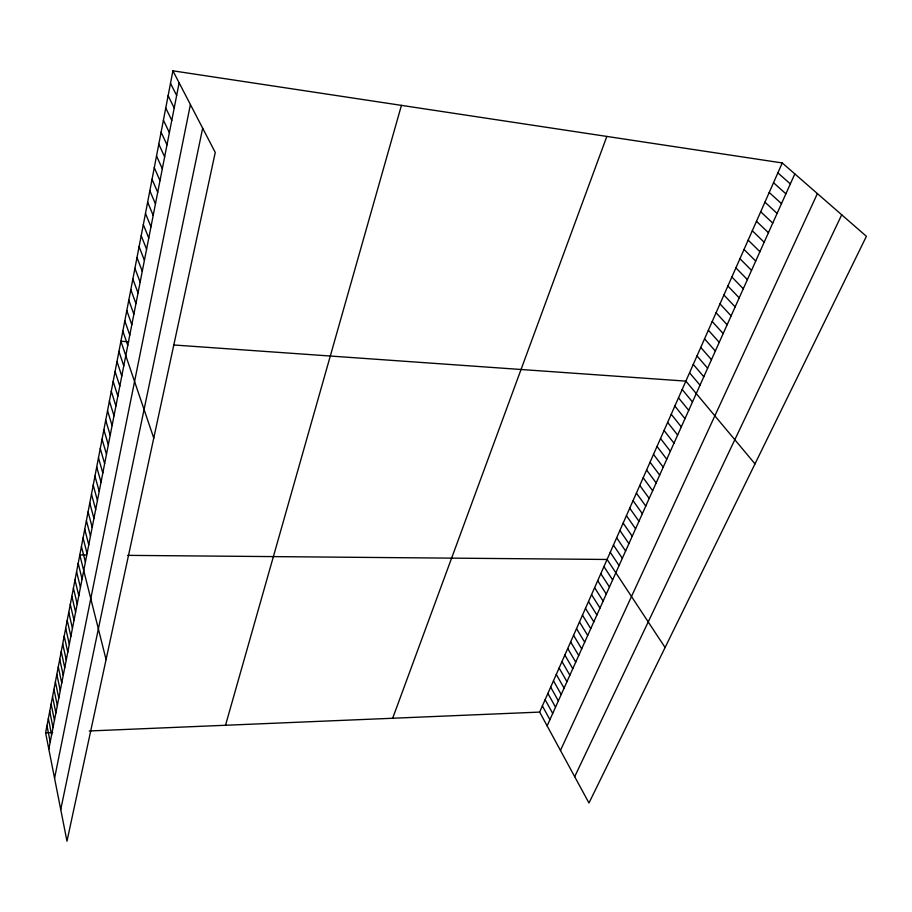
<?xml version="1.0" encoding="UTF-8"?>
<svg xmlns="http://www.w3.org/2000/svg" width="912" height="912" viewBox="0 0 912 912"><rect width="100%" height="100%" fill="white"/><g stroke="black" fill="none" stroke-linecap="round" stroke-linejoin="round"><path stroke-width="1.37" d="M172.904 70.817L215.255 152.452L66.975 841.183L45.6 732.815L172.904 70.817L782.257 162.952L866.4 236.322L588.97 803.005L539.653 712.09L782.257 162.952M48.815 749.105L179.128 82.821M54.56 778.267L190.403 104.561M60.739 809.548L202.669 128.193M225.526 725.268L401.428 105.37M392.662 718.257L606.833 136.435M547.132 725.872L794.819 173.918M560.458 750.451L817.403 193.595M574.685 776.671L841.708 214.799M45.6 732.815L52.702 732.518M89.239 730.979L539.653 712.09M86.526 555.009L79.8 554.952L106.077 659.57M127.669 555.362L607.084 559.466L665.087 647.52M128.695 341.795L120.897 341.248L153.763 438.056M173.531 344.964L685.87 381.125L754.999 463.877M777.879 172.87L790.339 183.905M773.524 182.708L785.893 193.823M769.215 192.466L781.481 203.65M764.94 202.156L777.092 213.408M760.699 211.766L772.749 223.087M756.481 221.297L768.44 232.697M752.297 230.759L764.165 242.227M748.159 240.141L759.924 251.678M744.044 249.466L755.717 261.06M739.951 258.712L751.534 270.374M735.904 267.877L747.395 279.608M731.88 276.986L743.28 288.773M727.89 286.026L739.199 297.871M723.923 294.998L735.14 306.899M719.99 303.901L731.128 315.86M716.08 312.736L727.126 324.752M712.215 321.503L723.17 333.575M708.362 330.212L719.237 342.342M704.543 338.854L715.339 351.029M700.758 347.426L711.463 359.659M696.996 355.942L707.621 368.231M693.257 364.401L703.802 376.736M689.552 372.791L700.017 385.172M682.176 389.492L692.482 401.975M678.494 397.814L688.72 410.343M674.846 406.068L685.003 418.642M671.232 414.265L681.298 426.884M667.63 422.404L677.627 435.058M664.061 430.475L673.991 443.186M660.516 438.501L670.366 451.246M657.005 446.458L666.775 459.249M653.505 454.37L663.206 467.195M650.039 462.224L659.672 475.084M646.597 470.022L656.15 482.915M643.177 477.763L652.661 490.702M639.779 485.446L649.196 498.419M636.405 493.084L645.753 506.092M633.065 500.665L642.344 513.707M629.736 508.189L638.947 521.265M626.43 515.668L635.573 528.778M623.147 523.089L632.233 536.233M619.898 530.465L628.904 543.643M616.66 537.784L625.609 550.996M613.445 545.057L622.326 558.292M610.253 552.284L619.077 565.554M603.938 566.591L612.625 579.907M600.803 573.671L609.444 587.02M597.702 580.705L606.275 594.077M594.613 587.681L603.128 601.088M591.546 594.624L600.005 608.053M588.502 601.521L596.893 614.973M585.481 608.361L593.815 621.847M582.472 615.167L590.748 628.664M579.485 621.927L587.704 635.447M576.521 628.642L584.683 642.185M573.568 635.311L581.685 648.877M570.65 641.934L578.698 655.523M567.731 648.523L575.734 662.123M564.847 655.055L572.793 668.69M561.974 661.565L569.863 675.211M559.124 668.017L566.956 681.686M556.286 674.435L564.072 688.115M553.47 680.808L561.199 694.511M550.677 687.146L558.349 700.861M547.895 693.439L555.522 707.176M545.125 699.698L552.706 713.446M542.378 705.911L549.913 719.682M170.498 83.334L176.654 95.464M168.116 95.726L174.203 107.981M165.756 108.004L171.787 120.384M163.419 120.156L169.381 132.662M161.093 132.206L166.999 144.814M158.802 144.13L164.65 156.864M156.533 155.952L162.313 168.788M154.276 167.66L159.999 180.61M152.042 179.265L157.719 192.318M149.842 190.756L155.45 203.912M147.641 202.145L153.193 215.403M145.475 213.431L150.97 226.792M143.321 224.614L148.77 238.066M141.2 235.695L146.581 249.25M139.08 246.685L144.415 260.319M136.994 257.56L142.272 271.286M134.919 268.356L140.14 282.161M132.856 279.038L138.031 292.934M130.826 289.64L135.945 303.616M128.797 300.139L133.87 314.207M126.802 310.547L131.818 324.695M124.819 320.876L129.789 335.092M122.846 331.102L127.771 345.397M118.936 351.428L123.77 365.872M116.998 361.528L121.786 376.029M115.072 371.526L119.814 386.107M113.168 381.455L117.853 396.093M111.275 391.282L115.915 406M109.406 401.041L114 415.815M107.536 410.708L112.096 425.539M105.701 420.295L110.215 435.195M103.865 429.803L108.334 444.76M102.053 439.231L106.487 454.244M100.263 448.579L104.641 463.649M98.473 457.847L102.817 472.963M96.706 467.035L101.015 482.22M94.951 476.155L99.214 491.386M93.218 485.195L97.436 500.471M91.496 494.167L95.68 509.489M89.786 503.059L93.925 518.438M88.088 511.883L92.192 527.307M86.401 520.638L90.47 536.108M84.736 529.313L88.76 544.829M83.072 537.932L87.073 553.481M81.43 546.47L85.397 562.066M78.181 563.354L82.08 579.029M76.585 571.699L80.438 587.408M74.989 579.975L78.808 595.718M73.416 588.183L77.201 603.961M71.843 596.334L75.593 612.146M70.292 604.417L74.009 620.263M68.753 612.431L72.436 628.322M67.214 620.388L70.874 636.314M65.698 628.288L69.323 644.237M64.193 636.131L67.784 652.103M62.7 643.906L66.257 659.912M61.218 651.624L64.741 667.652M59.736 659.285L63.236 675.347M58.277 666.889L61.742 682.974M56.829 674.435L60.26 690.544M55.381 681.925L58.79 698.056M53.956 689.358L57.342 705.512M52.543 696.734L55.894 712.91M51.129 704.053L54.458 720.263M49.727 711.326L53.021 727.548M48.347 718.542L51.608 734.787M46.968 725.701L50.206 741.969"/></g></svg>
